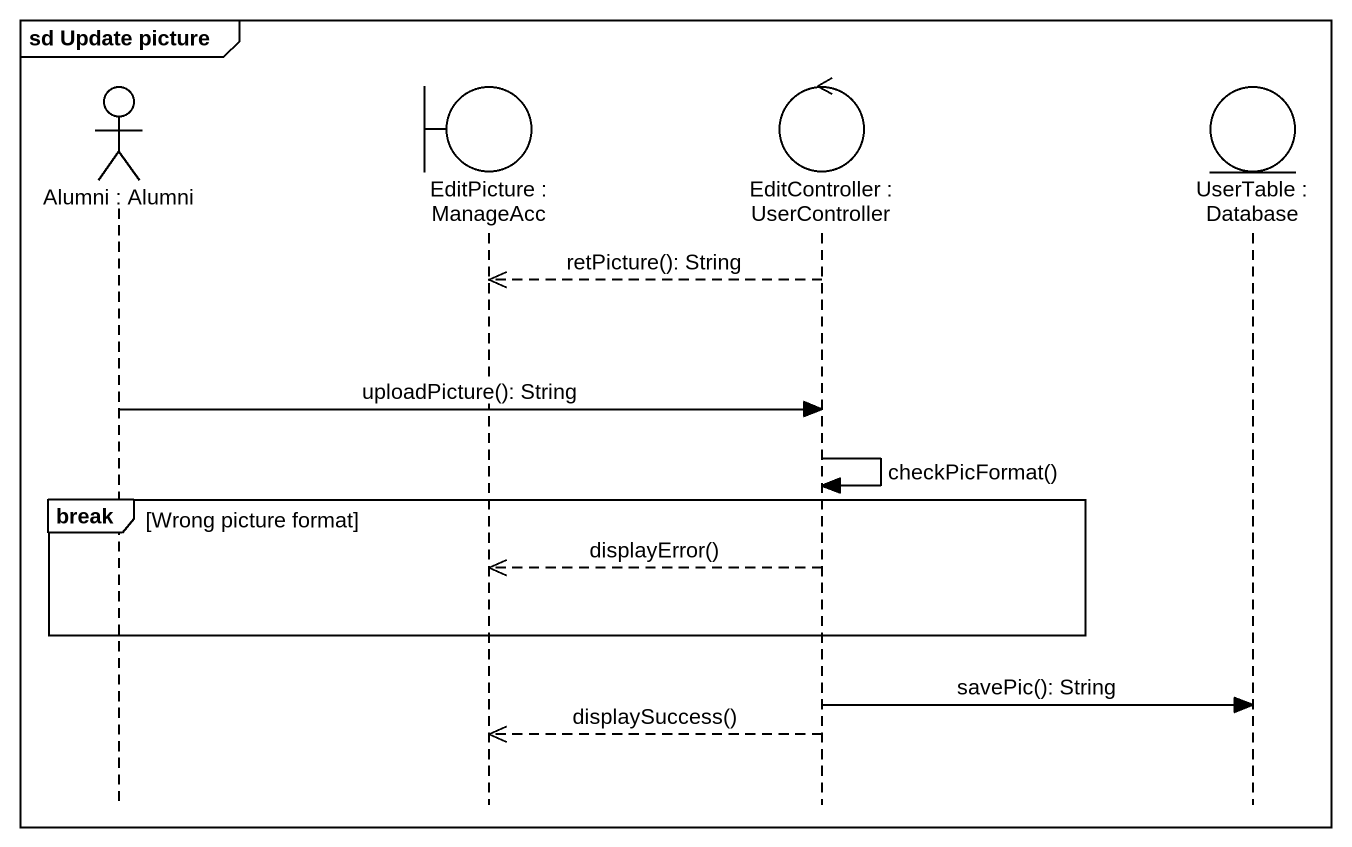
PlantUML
@startuml
mainframe sd Update picture
hide footbox
actor "Alumni : Alumni" as Alumni
boundary "EditPicture : ManageAcc" as EditPicture
control "EditController : UserController" as EditController
entity "UserTable : Database" as UserTable

EditController -->> EditPicture : retPicture(): String
Alumni -> EditController : uploadPicture(): String
EditController -> EditController : checkPicFormat()
break Wrong picture format
  EditController -->> EditPicture : displayError()
end
EditController -> UserTable : savePic(): String
EditController -->> EditPicture : displaySuccess()
@enduml
